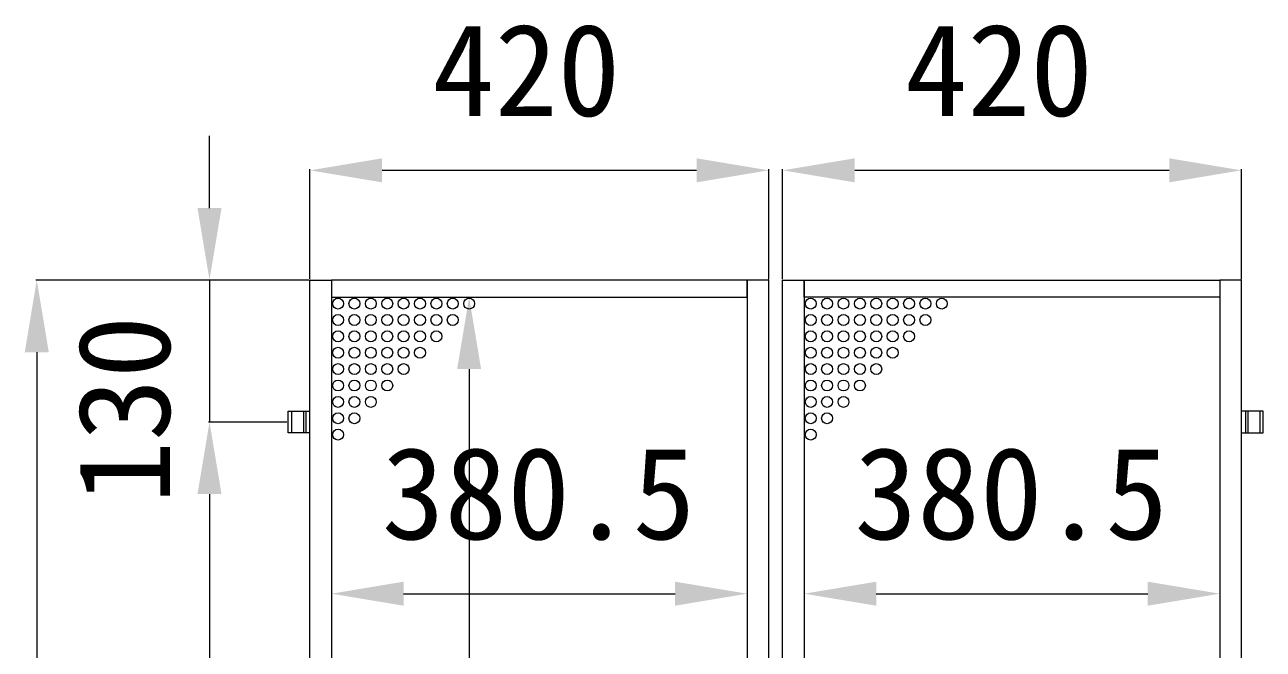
# Model space of a CAD drawing. Units: millimetres, scale not verified. Extents: x 2437 to 26587, y -17325 to 17325.
# Drawn here: x 23855 to 25215, y -8612 to -7926 of the extents above; entities that cross this region are included whole.
import ezdxf
from ezdxf.enums import TextEntityAlignment as Align

# ---------------------------------------------------------------- set-up
doc = ezdxf.new("R2010")
doc.units = ezdxf.units.MM
doc.header["$LTSCALE"] = 90
doc.linetypes.add('DASHED1', pattern=[1.8, 1.2, -0.6])
for name, color, linetype, lineweight in [('0-2_ACCG-3018', 7, 'Continuous', 18), ('0-B_寸法', 3, 'Continuous', 18), ('1-7_標準ﾊﾟﾈﾙ', 7, 'Continuous', 18)]:
    doc.layers.add(name, color=color, linetype=linetype, lineweight=lineweight)
doc.styles.add('ＭＳ ゴシック', font='')
doc.styles.get('ＭＳ ゴシック').set_extended_font_data('MS Gothic')

msp = doc.modelspace()

# ---------------------------------------------------------------- linework, layer by layer
at = {"layer": '0-2_ACCG-3018'}
for centre in [(24198.77, -8232.64), (24216.77, -8232.64), (24234.77, -8232.64), (24252.77, -8232.64), (24270.77, -8232.64), (24288.77, -8232.64), (24306.77, -8232.64), (24324.77, -8232.64), (24342.77, -8232.64), (24718.01, -8232.64), (24736.01, -8232.64), (24754.01, -8232.64), (24772.01, -8232.64), (24790.01, -8232.64), (24808.01, -8232.64), (24826.01, -8232.64), (24844.01, -8232.64), (24862.01, -8232.64), (24198.77, -8250.64), (24216.77, -8250.64), (24234.77, -8250.64), (24252.77, -8250.64), (24270.77, -8250.64), (24288.77, -8250.64), (24306.77, -8250.64), (24324.77, -8250.64), (24718.01, -8250.64), (24736.01, -8250.64), (24754.01, -8250.64), (24772.01, -8250.64), (24790.01, -8250.64), (24808.01, -8250.64), (24826.01, -8250.64), (24844.01, -8250.64), (24198.77, -8268.64), (24216.77, -8268.64), (24234.77, -8268.64), (24252.77, -8268.64), (24270.77, -8268.64), (24288.77, -8268.64), (24306.77, -8268.64), (24718.01, -8268.64), (24736.01, -8268.64), (24754.01, -8268.64), (24772.01, -8268.64), (24790.01, -8268.64), (24808.01, -8268.64), (24826.01, -8268.64), (24198.77, -8286.64), (24216.77, -8286.64), (24234.77, -8286.64), (24252.77, -8286.64), (24270.77, -8286.64), (24288.77, -8286.64), (24718.01, -8286.64), (24736.01, -8286.64), (24754.01, -8286.64), (24772.01, -8286.64), (24790.01, -8286.64), (24808.01, -8286.64), (24198.77, -8304.64), (24216.77, -8304.64), (24234.77, -8304.64), (24252.77, -8304.64), (24270.77, -8304.64), (24718.01, -8304.64), (24736.01, -8304.64), (24754.01, -8304.64), (24772.01, -8304.64), (24790.01, -8304.64), (24198.77, -8322.64), (24216.77, -8322.64), (24234.77, -8322.64), (24252.77, -8322.64), (24718.01, -8322.64), (24736.01, -8322.64), (24754.01, -8322.64), (24772.01, -8322.64), (24198.77, -8340.64), (24216.77, -8340.64), (24234.77, -8340.64), (24718.01, -8340.64), (24736.01, -8340.64), (24754.01, -8340.64), (24198.77, -8358.64), (24216.77, -8358.64), (24718.01, -8358.64), (24736.01, -8358.64), (24198.77, -8376.64), (24718.01, -8376.64)]:
    msp.add_circle(centre, 6, dxfattribs=at)
at = {"layer": '0-B_寸法'}
for p, q in [((24057.55, -8127.65), (24057.55, -8048.45)), ((24167.87, -8205.64), (24167.87, -8085.01)), ((24247.07, -8086.21), (24592.67, -8086.21)), ((24671.87, -8205.64), (24671.87, -8085.01)), ((24687.12, -8205.64), (24687.12, -8085.01)), ((24766.32, -8086.21), (25111.92, -8086.21)), ((25191.12, -8205.64), (25191.12, -8085.01)), ((24166.67, -8206.85), (23866.6, -8206.85)), ((24166.67, -8206.85), (24056.35, -8206.85)), ((24057.55, -8206.85), (24057.55, -8362.85)), ((24191.57, -8226.65), (24191.57, -8552.6)), ((24192.77, -8225.44), (24343.97, -8225.44)), ((24648.17, -8226.65), (24648.17, -8552.6)), ((24710.81, -8226.65), (24710.81, -8552.6)), ((25167.41, -8226.65), (25167.41, -8552.6)), ((23867.8, -8286.05), (23867.8, -11731.25)), ((24342.77, -8304.64), (24342.77, -9322.25)), ((24142.67, -8362.85), (24056.35, -8362.85)), ((24142.67, -8362.85), (24056.35, -8362.85)), ((24057.55, -8442.05), (24057.55, -8521.24)), ((24057.55, -8442.05), (24057.55, -9929.45)), ((24270.77, -8551.4), (24568.97, -8551.4)), ((24790.01, -8551.4), (25088.21, -8551.4))]:
    msp.add_line(p, q, dxfattribs=at)
at = {"layer": '0-B_寸法', "color": 91}
for points in [[(24247.07, -8073.01), (24167.87, -8086.21), (24247.07, -8099.41)], [(24592.67, -8073.01), (24671.87, -8086.21), (24592.67, -8099.41)], [(24766.32, -8073.01), (24687.12, -8086.21), (24766.32, -8099.41)], [(25111.92, -8073.01), (25191.12, -8086.21), (25111.92, -8099.41)], [(24044.35, -8127.65), (24057.55, -8206.85), (24070.75, -8127.65)], [(23854.61, -8286.05), (23867.8, -8206.85), (23881, -8286.05)], [(24329.57, -8304.64), (24342.77, -8225.44), (24355.97, -8304.64)], [(24044.35, -8442.05), (24057.55, -8362.85), (24070.75, -8442.05)], [(24044.35, -8442.05), (24057.55, -8362.85), (24070.75, -8442.05)], [(24270.77, -8538.2), (24191.57, -8551.4), (24270.77, -8564.61)], [(24568.97, -8538.2), (24648.17, -8551.4), (24568.97, -8564.61)], [(24790.01, -8538.2), (24710.81, -8551.4), (24790.01, -8564.61)], [(25088.21, -8538.2), (25167.41, -8551.4), (25088.21, -8564.61)]]:
    msp.add_solid(points, dxfattribs=at)
at = {"layer": '1-7_標準ﾊﾟﾈﾙ', "linetype": 'DASHED1'}
for p, q in [((24147.47, -8350.85), (24147.47, -8374.84)), ((24160.67, -8350.85), (24160.67, -8374.84)), ((25198.32, -8350.85), (25198.32, -8374.84)), ((25211.51, -8350.85), (25211.51, -8374.84))]:
    msp.add_line(p, q, dxfattribs=at)
at = {"layer": '1-7_標準ﾊﾟﾈﾙ'}
for p, q in [((24163.32, -8350.85), (24163.32, -8374.84)), ((25195.66, -8350.85), (25195.66, -8374.84))]:
    msp.add_line(p, q, dxfattribs=at)
for points in [[(24167.87, -8206.85), (24191.57, -8206.85), (24191.57, -11810.45), (24167.87, -11810.45)], [(24648.17, -8206.85), (24191.57, -8206.85), (24191.57, -8225.44), (24648.17, -8225.44)], [(24671.87, -8206.85), (24648.17, -8206.85), (24648.17, -11810.45), (24671.87, -11810.45)], [(24687.12, -8206.85), (24710.81, -8206.85), (24710.81, -11810.45), (24687.12, -11810.45)], [(24710.81, -8206.85), (25167.41, -8206.85), (25167.41, -8225.44), (24710.81, -8225.44)], [(25191.12, -8206.85), (25167.41, -8206.85), (25167.41, -11810.45), (25191.12, -11810.45)]]:
    msp.add_lwpolyline(points, close=True, dxfattribs=at)
for points in [[(24167.87, -8374.84), (24143.87, -8374.84), (24143.87, -8350.85), (24167.87, -8350.85)], [(25191.12, -8374.84), (25215.11, -8374.84), (25215.11, -8350.85), (25191.12, -8350.85)]]:
    msp.add_lwpolyline(points, dxfattribs=at)

# ---------------------------------------------------------------- texts
at = {"layer": '0-B_寸法', "style": 'ＭＳ ゴシック'}
for s, p in [('420', (24302.05, -8056.84)), ('420', (24821.3, -8056.84)), ('380.5', (24246.83, -8522.03)), ('380.5', (24766.06, -8522.03))]:
    msp.add_text(s, height=101.3, dxfattribs=at).set_placement(p, align=Align.BOTTOM_LEFT)
msp.add_text('130', height=101.3, rotation=90, dxfattribs=at).set_placement((24044.37, -8452.53), align=Align.BOTTOM_LEFT)

doc.saveas('drawing.dxf')
